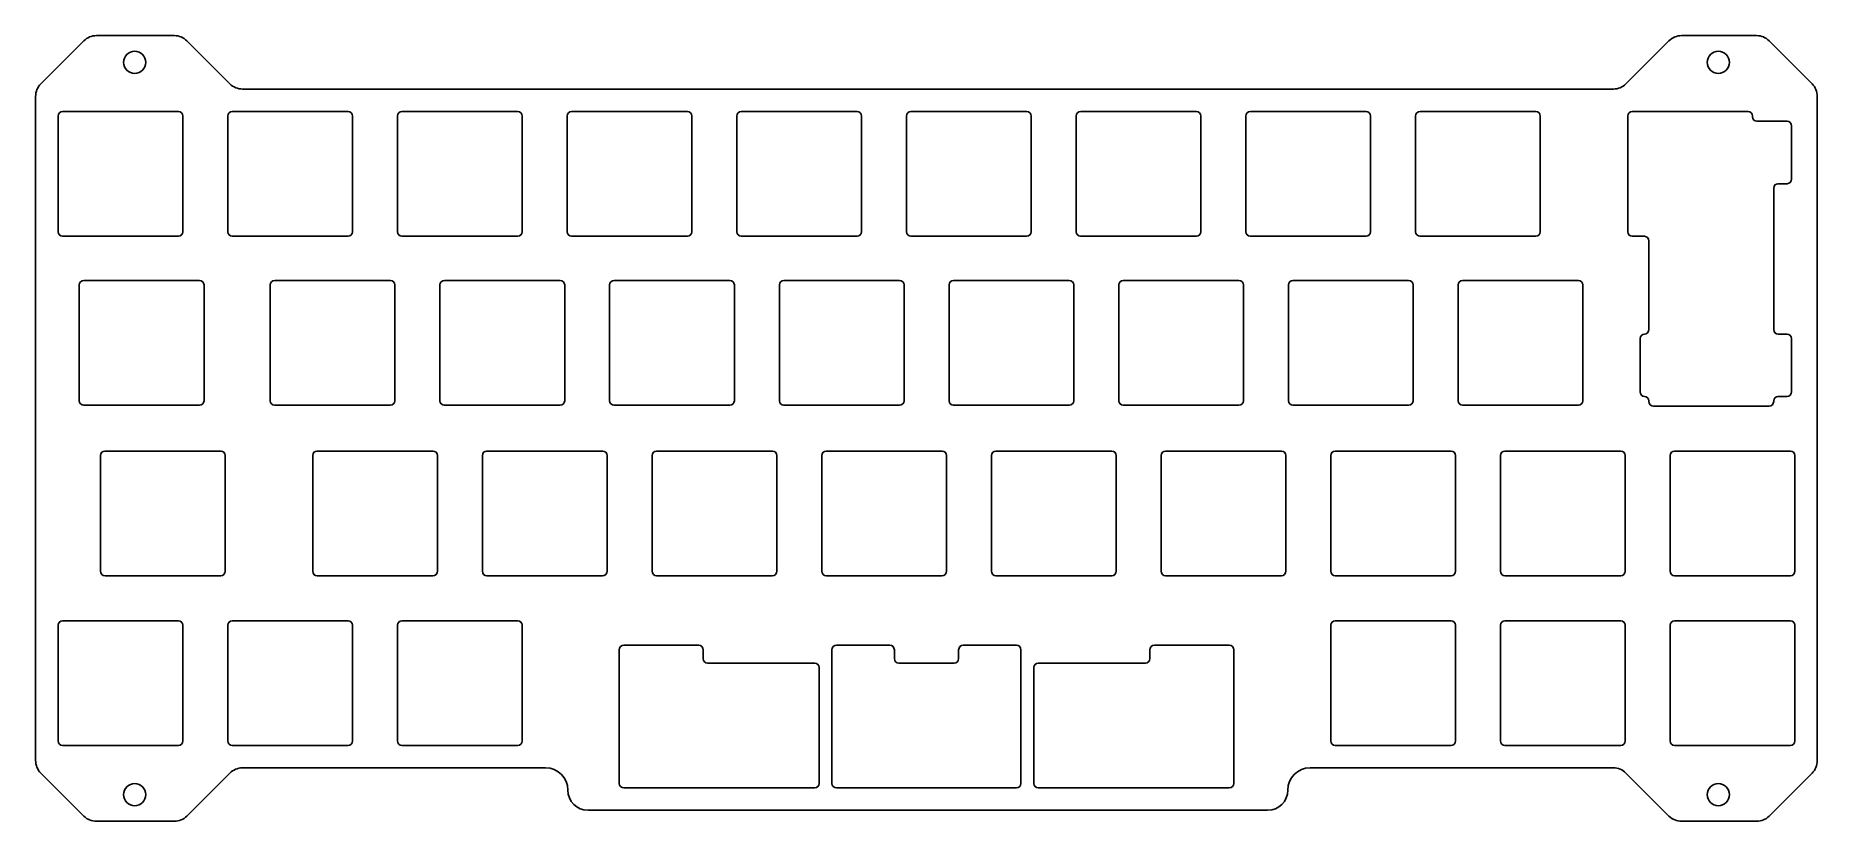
# Model space of a CAD drawing. Header units: millimetres. Extents: x 111 to 311, y 23 to 112.
import ezdxf

# ---------------------------------------------------------------- set-up
doc = ezdxf.new("R2010")
doc.units = ezdxf.units.MM
doc.header["$MEASUREMENT"] = 0
doc.layers.get('0').update_dxf_attribs({"lineweight": 0})

msp = doc.modelspace()

# ---------------------------------------------------------------- linework, layer by layer
at = {"color": 18, "lineweight": 25, "true_color": 0x000000}
for centre in [(122.07, 108.66), (299.85, 108.66), (122.07, 26.46), (299.85, 26.46)]:
    msp.add_circle(centre, 1.25, dxfattribs=at)
for points, knots in [([(110.95, 67.68), (110.95, 67.68), (110.95, 30.29), (110.95, 30.29), (110.95, 29.76), (111.16, 29.25), (111.53, 28.87), (111.53, 28.87), (116.36, 24.04), (116.36, 24.04), (116.74, 23.67), (117.25, 23.46), (117.78, 23.46), (117.78, 23.46), (126.52, 23.46), (126.52, 23.46), (127.05, 23.46), (127.56, 23.67), (127.93, 24.04), (127.93, 24.04), (132.76, 28.87), (132.76, 28.87), (133.13, 29.24), (133.63, 29.45), (134.15, 29.46), (134.15, 29.46), (168.2, 29.46), (168.2, 29.46), (169.58, 29.46), (170.7, 28.34), (170.7, 26.96), (170.7, 25.71), (171.71, 24.7), (172.96, 24.7), (172.96, 24.7), (249.26, 24.7), (249.26, 24.7), (250.51, 24.7), (251.52, 25.71), (251.52, 26.96), (251.52, 26.96), (251.52, 26.96), (251.52, 26.96), (251.52, 28.34), (252.64, 29.46), (254.02, 29.46), (254.02, 29.46), (288.07, 29.46), (288.07, 29.46), (288.6, 29.46), (289.11, 29.25), (289.48, 28.87), (289.48, 28.87), (294.31, 24.04), (294.31, 24.04), (294.69, 23.67), (295.2, 23.46), (295.73, 23.46), (295.73, 23.46), (304.15, 23.46), (304.15, 23.46), (304.68, 23.46), (305.18, 23.67), (305.56, 24.04), (305.56, 24.04), (310.39, 28.87), (310.39, 28.87), (310.76, 29.25), (310.97, 29.75), (310.97, 30.28), (310.97, 30.28), (310.97, 104.83), (310.97, 104.83), (310.97, 105.36), (310.76, 105.87), (310.39, 106.24), (310.39, 106.24), (305.56, 111.07), (305.56, 111.07), (305.18, 111.45), (304.68, 111.66), (304.15, 111.66), (304.15, 111.66), (295.73, 111.66), (295.73, 111.66), (295.2, 111.66), (294.69, 111.45), (294.31, 111.07), (294.31, 111.07), (289.48, 106.24), (289.48, 106.24), (289.11, 105.87), (288.6, 105.66), (288.07, 105.66), (288.07, 105.66), (134.18, 105.66), (134.18, 105.66), (133.65, 105.66), (133.14, 105.87), (132.76, 106.24), (132.76, 106.24), (127.93, 111.07), (127.93, 111.07), (127.56, 111.45), (127.05, 111.66), (126.52, 111.66), (126.52, 111.66), (117.78, 111.66), (117.78, 111.66), (117.25, 111.66), (116.74, 111.45), (116.36, 111.07), (116.36, 111.07), (111.53, 106.24), (111.53, 106.24), (111.16, 105.87), (110.95, 105.36), (110.95, 104.83), (110.95, 104.83), (110.95, 67.68), (110.95, 67.68)], [0, 0, 0, 0, 1, 1, 1, 2, 2, 2, 3, 3, 3, 4, 4, 4, 5, 5, 5, 6, 6, 6, 7, 7, 7, 8, 8, 8, 9, 9, 9, 10, 10, 10, 11, 11, 11, 12, 12, 12, 13, 13, 13, 14, 14, 14, 15, 15, 15, 16, 16, 16, 17, 17, 17, 18, 18, 18, 19, 19, 19, 20, 20, 20, 21, 21, 21, 22, 22, 22, 23, 23, 23, 24, 24, 24, 25, 25, 25, 26, 26, 26, 27, 27, 27, 28, 28, 28, 29, 29, 29, 30, 30, 30, 31, 31, 31, 32, 32, 32, 33, 33, 33, 34, 34, 34, 35, 35, 35, 36, 36, 36, 37, 37, 37, 38, 38, 38, 39, 39, 39, 40, 40, 40, 40]), ([(126.97, 89.13), (126.97, 89.13), (113.97, 89.13), (113.97, 89.13), (113.7, 89.13), (113.47, 89.36), (113.47, 89.63), (113.47, 89.63), (113.47, 102.63), (113.47, 102.63), (113.47, 102.91), (113.7, 103.13), (113.97, 103.13), (113.97, 103.13), (126.97, 103.13), (126.97, 103.13), (127.25, 103.13), (127.47, 102.91), (127.47, 102.63), (127.47, 102.63), (127.47, 89.63), (127.47, 89.63), (127.47, 89.36), (127.25, 89.13), (126.97, 89.13)], [0, 0, 0, 0, 1, 1, 1, 2, 2, 2, 3, 3, 3, 4, 4, 4, 5, 5, 5, 6, 6, 6, 7, 7, 7, 8, 8, 8, 8]), ([(146.02, 89.13), (146.02, 89.13), (133.02, 89.13), (133.02, 89.13), (132.75, 89.13), (132.52, 89.36), (132.52, 89.63), (132.52, 89.63), (132.52, 102.63), (132.52, 102.63), (132.52, 102.91), (132.75, 103.13), (133.02, 103.13), (133.02, 103.13), (146.02, 103.13), (146.02, 103.13), (146.3, 103.13), (146.52, 102.91), (146.52, 102.63), (146.52, 102.63), (146.52, 89.63), (146.52, 89.63), (146.52, 89.36), (146.3, 89.13), (146.02, 89.13)], [0, 0, 0, 0, 1, 1, 1, 2, 2, 2, 3, 3, 3, 4, 4, 4, 5, 5, 5, 6, 6, 6, 7, 7, 7, 8, 8, 8, 8]), ([(165.07, 89.13), (165.07, 89.13), (152.07, 89.13), (152.07, 89.13), (151.8, 89.13), (151.57, 89.36), (151.57, 89.63), (151.57, 89.63), (151.57, 102.63), (151.57, 102.63), (151.57, 102.91), (151.8, 103.13), (152.07, 103.13), (152.07, 103.13), (165.07, 103.13), (165.07, 103.13), (165.35, 103.13), (165.57, 102.91), (165.57, 102.63), (165.57, 102.63), (165.57, 89.63), (165.57, 89.63), (165.57, 89.36), (165.35, 89.13), (165.07, 89.13)], [0, 0, 0, 0, 1, 1, 1, 2, 2, 2, 3, 3, 3, 4, 4, 4, 5, 5, 5, 6, 6, 6, 7, 7, 7, 8, 8, 8, 8]), ([(184.12, 89.13), (184.12, 89.13), (171.12, 89.13), (171.12, 89.13), (170.85, 89.13), (170.62, 89.36), (170.62, 89.63), (170.62, 89.63), (170.62, 102.63), (170.62, 102.63), (170.62, 102.91), (170.85, 103.13), (171.12, 103.13), (171.12, 103.13), (184.12, 103.13), (184.12, 103.13), (184.4, 103.13), (184.62, 102.91), (184.62, 102.63), (184.62, 102.63), (184.62, 89.63), (184.62, 89.63), (184.62, 89.36), (184.4, 89.13), (184.12, 89.13)], [0, 0, 0, 0, 1, 1, 1, 2, 2, 2, 3, 3, 3, 4, 4, 4, 5, 5, 5, 6, 6, 6, 7, 7, 7, 8, 8, 8, 8]), ([(203.17, 89.13), (203.17, 89.13), (190.17, 89.13), (190.17, 89.13), (189.9, 89.13), (189.67, 89.36), (189.67, 89.63), (189.67, 89.63), (189.67, 102.63), (189.67, 102.63), (189.67, 102.91), (189.9, 103.13), (190.17, 103.13), (190.17, 103.13), (203.17, 103.13), (203.17, 103.13), (203.45, 103.13), (203.67, 102.91), (203.67, 102.63), (203.67, 102.63), (203.67, 89.63), (203.67, 89.63), (203.67, 89.36), (203.45, 89.13), (203.17, 89.13)], [0, 0, 0, 0, 1, 1, 1, 2, 2, 2, 3, 3, 3, 4, 4, 4, 5, 5, 5, 6, 6, 6, 7, 7, 7, 8, 8, 8, 8]), ([(222.22, 89.13), (222.22, 89.13), (209.22, 89.13), (209.22, 89.13), (208.95, 89.13), (208.72, 89.36), (208.72, 89.63), (208.72, 89.63), (208.72, 102.63), (208.72, 102.63), (208.72, 102.91), (208.95, 103.13), (209.22, 103.13), (209.22, 103.13), (222.22, 103.13), (222.22, 103.13), (222.5, 103.13), (222.72, 102.91), (222.72, 102.63), (222.72, 102.63), (222.72, 89.63), (222.72, 89.63), (222.72, 89.36), (222.5, 89.13), (222.22, 89.13)], [0, 0, 0, 0, 1, 1, 1, 2, 2, 2, 3, 3, 3, 4, 4, 4, 5, 5, 5, 6, 6, 6, 7, 7, 7, 8, 8, 8, 8]), ([(241.27, 89.13), (241.27, 89.13), (228.27, 89.13), (228.27, 89.13), (228, 89.13), (227.77, 89.36), (227.77, 89.63), (227.77, 89.63), (227.77, 102.63), (227.77, 102.63), (227.77, 102.91), (228, 103.13), (228.27, 103.13), (228.27, 103.13), (241.27, 103.13), (241.27, 103.13), (241.55, 103.13), (241.77, 102.91), (241.77, 102.63), (241.77, 102.63), (241.77, 89.63), (241.77, 89.63), (241.77, 89.36), (241.55, 89.13), (241.27, 89.13)], [0, 0, 0, 0, 1, 1, 1, 2, 2, 2, 3, 3, 3, 4, 4, 4, 5, 5, 5, 6, 6, 6, 7, 7, 7, 8, 8, 8, 8]), ([(260.32, 89.13), (260.32, 89.13), (247.32, 89.13), (247.32, 89.13), (247.05, 89.13), (246.82, 89.36), (246.82, 89.63), (246.82, 89.63), (246.82, 102.63), (246.82, 102.63), (246.82, 102.91), (247.05, 103.13), (247.32, 103.13), (247.32, 103.13), (260.32, 103.13), (260.32, 103.13), (260.6, 103.13), (260.82, 102.91), (260.82, 102.63), (260.82, 102.63), (260.82, 89.63), (260.82, 89.63), (260.82, 89.36), (260.6, 89.13), (260.32, 89.13)], [0, 0, 0, 0, 1, 1, 1, 2, 2, 2, 3, 3, 3, 4, 4, 4, 5, 5, 5, 6, 6, 6, 7, 7, 7, 8, 8, 8, 8]), ([(279.37, 89.13), (279.37, 89.13), (266.37, 89.13), (266.37, 89.13), (266.1, 89.13), (265.87, 89.36), (265.87, 89.63), (265.87, 89.63), (265.87, 102.63), (265.87, 102.63), (265.87, 102.91), (266.1, 103.13), (266.37, 103.13), (266.37, 103.13), (279.37, 103.13), (279.37, 103.13), (279.65, 103.13), (279.87, 102.91), (279.87, 102.63), (279.87, 102.63), (279.87, 89.63), (279.87, 89.63), (279.87, 89.36), (279.65, 89.13), (279.37, 89.13)], [0, 0, 0, 0, 1, 1, 1, 2, 2, 2, 3, 3, 3, 4, 4, 4, 5, 5, 5, 6, 6, 6, 7, 7, 7, 8, 8, 8, 8]), ([(291.57, 78.16), (291.29, 78.16), (291.07, 77.94), (291.07, 77.66), (291.07, 77.66), (291.07, 71.66), (291.07, 71.66), (291.07, 71.39), (291.29, 71.16), (291.57, 71.16), (291.84, 71.16), (292.07, 70.94), (292.07, 70.66), (292.07, 70.66), (292.07, 70.58), (292.07, 70.58), (292.07, 70.3), (292.29, 70.08), (292.57, 70.08), (292.57, 70.08), (305.57, 70.08), (305.57, 70.08), (305.84, 70.08), (306.07, 70.3), (306.07, 70.58), (306.07, 70.58), (306.07, 70.66), (306.07, 70.66), (306.07, 70.94), (306.29, 71.16), (306.57, 71.16), (306.57, 71.16), (307.57, 71.16), (307.57, 71.16), (307.84, 71.16), (308.07, 71.39), (308.07, 71.66), (308.07, 71.66), (308.07, 77.66), (308.07, 77.66), (308.07, 77.94), (307.84, 78.16), (307.57, 78.16), (307.57, 78.16), (306.57, 78.16), (306.57, 78.16), (306.29, 78.16), (306.07, 78.39), (306.07, 78.66), (306.07, 78.66), (306.07, 94.54), (306.07, 94.54), (306.07, 94.82), (306.29, 95.04), (306.57, 95.04), (306.57, 95.04), (307.57, 95.04), (307.57, 95.04), (307.84, 95.04), (308.07, 95.26), (308.07, 95.54), (308.07, 95.54), (308.07, 101.54), (308.07, 101.54), (308.07, 101.82), (307.84, 102.04), (307.57, 102.04), (307.57, 102.04), (304.19, 102.04), (304.19, 102.04), (303.91, 102.04), (303.69, 102.26), (303.69, 102.54), (303.69, 102.54), (303.69, 102.63), (303.69, 102.63), (303.69, 102.91), (303.46, 103.13), (303.19, 103.13), (303.19, 103.13), (290.19, 103.13), (290.19, 103.13), (289.91, 103.13), (289.69, 102.91), (289.69, 102.63), (289.69, 102.63), (289.69, 89.63), (289.69, 89.63), (289.69, 89.35), (289.91, 89.13), (290.19, 89.13), (290.19, 89.13), (291.57, 89.13), (291.57, 89.13), (291.84, 89.13), (292.07, 88.9), (292.07, 88.63), (292.07, 88.63), (292.07, 78.66), (292.07, 78.66), (292.07, 78.39), (291.84, 78.16), (291.57, 78.16)], [0, 0, 0, 0, 1, 1, 1, 2, 2, 2, 3, 3, 3, 4, 4, 4, 5, 5, 5, 6, 6, 6, 7, 7, 7, 8, 8, 8, 9, 9, 9, 10, 10, 10, 11, 11, 11, 12, 12, 12, 13, 13, 13, 14, 14, 14, 15, 15, 15, 16, 16, 16, 17, 17, 17, 18, 18, 18, 19, 19, 19, 20, 20, 20, 21, 21, 21, 22, 22, 22, 23, 23, 23, 24, 24, 24, 25, 25, 25, 26, 26, 26, 27, 27, 27, 28, 28, 28, 29, 29, 29, 30, 30, 30, 31, 31, 31, 32, 32, 32, 33, 33, 33, 34, 34, 34, 34]), ([(129.35, 70.17), (129.35, 70.17), (116.35, 70.17), (116.35, 70.17), (116.08, 70.17), (115.85, 70.39), (115.85, 70.67), (115.85, 70.67), (115.85, 83.67), (115.85, 83.67), (115.85, 83.94), (116.08, 84.17), (116.35, 84.17), (116.35, 84.17), (129.35, 84.17), (129.35, 84.17), (129.63, 84.17), (129.85, 83.94), (129.85, 83.67), (129.85, 83.67), (129.85, 70.67), (129.85, 70.67), (129.85, 70.39), (129.63, 70.17), (129.35, 70.17)], [0, 0, 0, 0, 1, 1, 1, 2, 2, 2, 3, 3, 3, 4, 4, 4, 5, 5, 5, 6, 6, 6, 7, 7, 7, 8, 8, 8, 8]), ([(150.79, 70.17), (150.79, 70.17), (137.79, 70.17), (137.79, 70.17), (137.51, 70.17), (137.29, 70.39), (137.29, 70.67), (137.29, 70.67), (137.29, 83.67), (137.29, 83.67), (137.29, 83.94), (137.51, 84.17), (137.79, 84.17), (137.79, 84.17), (150.79, 84.17), (150.79, 84.17), (151.06, 84.17), (151.29, 83.94), (151.29, 83.67), (151.29, 83.67), (151.29, 70.67), (151.29, 70.67), (151.29, 70.39), (151.06, 70.17), (150.79, 70.17)], [0, 0, 0, 0, 1, 1, 1, 2, 2, 2, 3, 3, 3, 4, 4, 4, 5, 5, 5, 6, 6, 6, 7, 7, 7, 8, 8, 8, 8]), ([(169.84, 70.17), (169.84, 70.17), (156.84, 70.17), (156.84, 70.17), (156.56, 70.17), (156.34, 70.39), (156.34, 70.67), (156.34, 70.67), (156.34, 83.67), (156.34, 83.67), (156.34, 83.94), (156.56, 84.17), (156.84, 84.17), (156.84, 84.17), (169.84, 84.17), (169.84, 84.17), (170.11, 84.17), (170.34, 83.94), (170.34, 83.67), (170.34, 83.67), (170.34, 70.67), (170.34, 70.67), (170.34, 70.39), (170.11, 70.17), (169.84, 70.17)], [0, 0, 0, 0, 1, 1, 1, 2, 2, 2, 3, 3, 3, 4, 4, 4, 5, 5, 5, 6, 6, 6, 7, 7, 7, 8, 8, 8, 8]), ([(188.89, 70.17), (188.89, 70.17), (175.89, 70.17), (175.89, 70.17), (175.61, 70.17), (175.39, 70.39), (175.39, 70.67), (175.39, 70.67), (175.39, 83.67), (175.39, 83.67), (175.39, 83.94), (175.61, 84.17), (175.89, 84.17), (175.89, 84.17), (188.89, 84.17), (188.89, 84.17), (189.16, 84.17), (189.39, 83.94), (189.39, 83.67), (189.39, 83.67), (189.39, 70.67), (189.39, 70.67), (189.39, 70.39), (189.16, 70.17), (188.89, 70.17)], [0, 0, 0, 0, 1, 1, 1, 2, 2, 2, 3, 3, 3, 4, 4, 4, 5, 5, 5, 6, 6, 6, 7, 7, 7, 8, 8, 8, 8]), ([(207.94, 70.17), (207.94, 70.17), (194.94, 70.17), (194.94, 70.17), (194.66, 70.17), (194.44, 70.39), (194.44, 70.67), (194.44, 70.67), (194.44, 83.67), (194.44, 83.67), (194.44, 83.94), (194.66, 84.17), (194.94, 84.17), (194.94, 84.17), (207.94, 84.17), (207.94, 84.17), (208.21, 84.17), (208.44, 83.94), (208.44, 83.67), (208.44, 83.67), (208.44, 70.67), (208.44, 70.67), (208.44, 70.39), (208.21, 70.17), (207.94, 70.17)], [0, 0, 0, 0, 1, 1, 1, 2, 2, 2, 3, 3, 3, 4, 4, 4, 5, 5, 5, 6, 6, 6, 7, 7, 7, 8, 8, 8, 8]), ([(226.99, 70.17), (226.99, 70.17), (213.99, 70.17), (213.99, 70.17), (213.71, 70.17), (213.49, 70.39), (213.49, 70.67), (213.49, 70.67), (213.49, 83.67), (213.49, 83.67), (213.49, 83.94), (213.71, 84.17), (213.99, 84.17), (213.99, 84.17), (226.99, 84.17), (226.99, 84.17), (227.26, 84.17), (227.49, 83.94), (227.49, 83.67), (227.49, 83.67), (227.49, 70.67), (227.49, 70.67), (227.49, 70.39), (227.26, 70.17), (226.99, 70.17)], [0, 0, 0, 0, 1, 1, 1, 2, 2, 2, 3, 3, 3, 4, 4, 4, 5, 5, 5, 6, 6, 6, 7, 7, 7, 8, 8, 8, 8]), ([(246.04, 70.17), (246.04, 70.17), (233.04, 70.17), (233.04, 70.17), (232.76, 70.17), (232.54, 70.39), (232.54, 70.67), (232.54, 70.67), (232.54, 83.67), (232.54, 83.67), (232.54, 83.94), (232.76, 84.17), (233.04, 84.17), (233.04, 84.17), (246.04, 84.17), (246.04, 84.17), (246.31, 84.17), (246.54, 83.94), (246.54, 83.67), (246.54, 83.67), (246.54, 70.67), (246.54, 70.67), (246.54, 70.39), (246.31, 70.17), (246.04, 70.17)], [0, 0, 0, 0, 1, 1, 1, 2, 2, 2, 3, 3, 3, 4, 4, 4, 5, 5, 5, 6, 6, 6, 7, 7, 7, 8, 8, 8, 8]), ([(265.09, 70.17), (265.09, 70.17), (252.09, 70.17), (252.09, 70.17), (251.81, 70.17), (251.59, 70.39), (251.59, 70.67), (251.59, 70.67), (251.59, 83.67), (251.59, 83.67), (251.59, 83.94), (251.81, 84.17), (252.09, 84.17), (252.09, 84.17), (265.09, 84.17), (265.09, 84.17), (265.36, 84.17), (265.59, 83.94), (265.59, 83.67), (265.59, 83.67), (265.59, 70.67), (265.59, 70.67), (265.59, 70.39), (265.36, 70.17), (265.09, 70.17)], [0, 0, 0, 0, 1, 1, 1, 2, 2, 2, 3, 3, 3, 4, 4, 4, 5, 5, 5, 6, 6, 6, 7, 7, 7, 8, 8, 8, 8]), ([(284.14, 70.17), (284.14, 70.17), (271.14, 70.17), (271.14, 70.17), (270.86, 70.17), (270.64, 70.39), (270.64, 70.67), (270.64, 70.67), (270.64, 83.67), (270.64, 83.67), (270.64, 83.94), (270.86, 84.17), (271.14, 84.17), (271.14, 84.17), (284.14, 84.17), (284.14, 84.17), (284.41, 84.17), (284.64, 83.94), (284.64, 83.67), (284.64, 83.67), (284.64, 70.67), (284.64, 70.67), (284.64, 70.39), (284.41, 70.17), (284.14, 70.17)], [0, 0, 0, 0, 1, 1, 1, 2, 2, 2, 3, 3, 3, 4, 4, 4, 5, 5, 5, 6, 6, 6, 7, 7, 7, 8, 8, 8, 8]), ([(131.74, 51.03), (131.74, 51.03), (118.74, 51.03), (118.74, 51.03), (118.46, 51.03), (118.24, 51.26), (118.24, 51.53), (118.24, 51.53), (118.24, 64.53), (118.24, 64.53), (118.24, 64.81), (118.46, 65.03), (118.74, 65.03), (118.74, 65.03), (131.74, 65.03), (131.74, 65.03), (132.01, 65.03), (132.24, 64.81), (132.24, 64.53), (132.24, 64.53), (132.24, 51.53), (132.24, 51.53), (132.24, 51.26), (132.01, 51.03), (131.74, 51.03)], [0, 0, 0, 0, 1, 1, 1, 2, 2, 2, 3, 3, 3, 4, 4, 4, 5, 5, 5, 6, 6, 6, 7, 7, 7, 8, 8, 8, 8]), ([(155.55, 51.03), (155.55, 51.03), (142.55, 51.03), (142.55, 51.03), (142.27, 51.03), (142.05, 51.26), (142.05, 51.53), (142.05, 51.53), (142.05, 64.53), (142.05, 64.53), (142.05, 64.81), (142.27, 65.03), (142.55, 65.03), (142.55, 65.03), (155.55, 65.03), (155.55, 65.03), (155.82, 65.03), (156.05, 64.81), (156.05, 64.53), (156.05, 64.53), (156.05, 51.53), (156.05, 51.53), (156.05, 51.26), (155.82, 51.03), (155.55, 51.03)], [0, 0, 0, 0, 1, 1, 1, 2, 2, 2, 3, 3, 3, 4, 4, 4, 5, 5, 5, 6, 6, 6, 7, 7, 7, 8, 8, 8, 8]), ([(174.6, 51.03), (174.6, 51.03), (161.6, 51.03), (161.6, 51.03), (161.32, 51.03), (161.1, 51.26), (161.1, 51.53), (161.1, 51.53), (161.1, 64.53), (161.1, 64.53), (161.1, 64.81), (161.32, 65.03), (161.6, 65.03), (161.6, 65.03), (174.6, 65.03), (174.6, 65.03), (174.87, 65.03), (175.1, 64.81), (175.1, 64.53), (175.1, 64.53), (175.1, 51.53), (175.1, 51.53), (175.1, 51.26), (174.87, 51.03), (174.6, 51.03)], [0, 0, 0, 0, 1, 1, 1, 2, 2, 2, 3, 3, 3, 4, 4, 4, 5, 5, 5, 6, 6, 6, 7, 7, 7, 8, 8, 8, 8]), ([(193.65, 51.03), (193.65, 51.03), (180.65, 51.03), (180.65, 51.03), (180.37, 51.03), (180.15, 51.26), (180.15, 51.53), (180.15, 51.53), (180.15, 64.53), (180.15, 64.53), (180.15, 64.81), (180.37, 65.03), (180.65, 65.03), (180.65, 65.03), (193.65, 65.03), (193.65, 65.03), (193.92, 65.03), (194.15, 64.81), (194.15, 64.53), (194.15, 64.53), (194.15, 51.53), (194.15, 51.53), (194.15, 51.26), (193.92, 51.03), (193.65, 51.03)], [0, 0, 0, 0, 1, 1, 1, 2, 2, 2, 3, 3, 3, 4, 4, 4, 5, 5, 5, 6, 6, 6, 7, 7, 7, 8, 8, 8, 8]), ([(212.7, 51.03), (212.7, 51.03), (199.7, 51.03), (199.7, 51.03), (199.42, 51.03), (199.2, 51.26), (199.2, 51.53), (199.2, 51.53), (199.2, 64.53), (199.2, 64.53), (199.2, 64.81), (199.42, 65.03), (199.7, 65.03), (199.7, 65.03), (212.7, 65.03), (212.7, 65.03), (212.97, 65.03), (213.2, 64.81), (213.2, 64.53), (213.2, 64.53), (213.2, 51.53), (213.2, 51.53), (213.2, 51.26), (212.97, 51.03), (212.7, 51.03)], [0, 0, 0, 0, 1, 1, 1, 2, 2, 2, 3, 3, 3, 4, 4, 4, 5, 5, 5, 6, 6, 6, 7, 7, 7, 8, 8, 8, 8]), ([(231.75, 51.03), (231.75, 51.03), (218.75, 51.03), (218.75, 51.03), (218.47, 51.03), (218.25, 51.26), (218.25, 51.53), (218.25, 51.53), (218.25, 64.53), (218.25, 64.53), (218.25, 64.81), (218.47, 65.03), (218.75, 65.03), (218.75, 65.03), (231.75, 65.03), (231.75, 65.03), (232.02, 65.03), (232.25, 64.81), (232.25, 64.53), (232.25, 64.53), (232.25, 51.53), (232.25, 51.53), (232.25, 51.26), (232.02, 51.03), (231.75, 51.03)], [0, 0, 0, 0, 1, 1, 1, 2, 2, 2, 3, 3, 3, 4, 4, 4, 5, 5, 5, 6, 6, 6, 7, 7, 7, 8, 8, 8, 8]), ([(250.8, 51.03), (250.8, 51.03), (237.8, 51.03), (237.8, 51.03), (237.52, 51.03), (237.3, 51.26), (237.3, 51.53), (237.3, 51.53), (237.3, 64.53), (237.3, 64.53), (237.3, 64.81), (237.52, 65.03), (237.8, 65.03), (237.8, 65.03), (250.8, 65.03), (250.8, 65.03), (251.07, 65.03), (251.3, 64.81), (251.3, 64.53), (251.3, 64.53), (251.3, 51.53), (251.3, 51.53), (251.3, 51.26), (251.07, 51.03), (250.8, 51.03)], [0, 0, 0, 0, 1, 1, 1, 2, 2, 2, 3, 3, 3, 4, 4, 4, 5, 5, 5, 6, 6, 6, 7, 7, 7, 8, 8, 8, 8]), ([(269.85, 51.03), (269.85, 51.03), (256.85, 51.03), (256.85, 51.03), (256.57, 51.03), (256.35, 51.26), (256.35, 51.53), (256.35, 51.53), (256.35, 64.53), (256.35, 64.53), (256.35, 64.81), (256.57, 65.03), (256.85, 65.03), (256.85, 65.03), (269.85, 65.03), (269.85, 65.03), (270.12, 65.03), (270.35, 64.81), (270.35, 64.53), (270.35, 64.53), (270.35, 51.53), (270.35, 51.53), (270.35, 51.26), (270.12, 51.03), (269.85, 51.03)], [0, 0, 0, 0, 1, 1, 1, 2, 2, 2, 3, 3, 3, 4, 4, 4, 5, 5, 5, 6, 6, 6, 7, 7, 7, 8, 8, 8, 8]), ([(288.9, 51.03), (288.9, 51.03), (275.9, 51.03), (275.9, 51.03), (275.62, 51.03), (275.4, 51.26), (275.4, 51.53), (275.4, 51.53), (275.4, 64.53), (275.4, 64.53), (275.4, 64.81), (275.62, 65.03), (275.9, 65.03), (275.9, 65.03), (288.9, 65.03), (288.9, 65.03), (289.17, 65.03), (289.4, 64.81), (289.4, 64.53), (289.4, 64.53), (289.4, 51.53), (289.4, 51.53), (289.4, 51.26), (289.17, 51.03), (288.9, 51.03)], [0, 0, 0, 0, 1, 1, 1, 2, 2, 2, 3, 3, 3, 4, 4, 4, 5, 5, 5, 6, 6, 6, 7, 7, 7, 8, 8, 8, 8]), ([(307.95, 51.03), (307.95, 51.03), (294.95, 51.03), (294.95, 51.03), (294.67, 51.03), (294.45, 51.26), (294.45, 51.53), (294.45, 51.53), (294.45, 64.53), (294.45, 64.53), (294.45, 64.81), (294.67, 65.03), (294.95, 65.03), (294.95, 65.03), (307.95, 65.03), (307.95, 65.03), (308.23, 65.03), (308.45, 64.81), (308.45, 64.53), (308.45, 64.53), (308.45, 51.53), (308.45, 51.53), (308.45, 51.26), (308.23, 51.03), (307.95, 51.03)], [0, 0, 0, 0, 1, 1, 1, 2, 2, 2, 3, 3, 3, 4, 4, 4, 5, 5, 5, 6, 6, 6, 7, 7, 7, 8, 8, 8, 8]), ([(126.97, 31.98), (126.97, 31.98), (113.97, 31.98), (113.97, 31.98), (113.7, 31.98), (113.47, 32.21), (113.47, 32.48), (113.47, 32.48), (113.47, 45.48), (113.47, 45.48), (113.47, 45.76), (113.7, 45.98), (113.97, 45.98), (113.97, 45.98), (126.97, 45.98), (126.97, 45.98), (127.25, 45.98), (127.47, 45.76), (127.47, 45.48), (127.47, 45.48), (127.47, 32.48), (127.47, 32.48), (127.47, 32.21), (127.25, 31.98), (126.97, 31.98)], [0, 0, 0, 0, 1, 1, 1, 2, 2, 2, 3, 3, 3, 4, 4, 4, 5, 5, 5, 6, 6, 6, 7, 7, 7, 8, 8, 8, 8]), ([(146.02, 31.98), (146.02, 31.98), (133.02, 31.98), (133.02, 31.98), (132.75, 31.98), (132.52, 32.21), (132.52, 32.48), (132.52, 32.48), (132.52, 45.48), (132.52, 45.48), (132.52, 45.76), (132.75, 45.98), (133.02, 45.98), (133.02, 45.98), (146.02, 45.98), (146.02, 45.98), (146.3, 45.98), (146.52, 45.76), (146.52, 45.48), (146.52, 45.48), (146.52, 32.48), (146.52, 32.48), (146.52, 32.21), (146.3, 31.98), (146.02, 31.98)], [0, 0, 0, 0, 1, 1, 1, 2, 2, 2, 3, 3, 3, 4, 4, 4, 5, 5, 5, 6, 6, 6, 7, 7, 7, 8, 8, 8, 8]), ([(165.07, 31.98), (165.07, 31.98), (152.07, 31.98), (152.07, 31.98), (151.8, 31.98), (151.57, 32.21), (151.57, 32.48), (151.57, 32.48), (151.57, 45.48), (151.57, 45.48), (151.57, 45.76), (151.8, 45.98), (152.07, 45.98), (152.07, 45.98), (165.07, 45.98), (165.07, 45.98), (165.35, 45.98), (165.57, 45.76), (165.57, 45.48), (165.57, 45.48), (165.57, 32.48), (165.57, 32.48), (165.57, 32.21), (165.35, 31.98), (165.07, 31.98)], [0, 0, 0, 0, 1, 1, 1, 2, 2, 2, 3, 3, 3, 4, 4, 4, 5, 5, 5, 6, 6, 6, 7, 7, 7, 8, 8, 8, 8]), ([(269.85, 31.98), (269.85, 31.98), (256.85, 31.98), (256.85, 31.98), (256.57, 31.98), (256.35, 32.21), (256.35, 32.48), (256.35, 32.48), (256.35, 45.48), (256.35, 45.48), (256.35, 45.76), (256.57, 45.98), (256.85, 45.98), (256.85, 45.98), (269.85, 45.98), (269.85, 45.98), (270.12, 45.98), (270.35, 45.76), (270.35, 45.48), (270.35, 45.48), (270.35, 32.48), (270.35, 32.48), (270.35, 32.21), (270.12, 31.98), (269.85, 31.98)], [0, 0, 0, 0, 1, 1, 1, 2, 2, 2, 3, 3, 3, 4, 4, 4, 5, 5, 5, 6, 6, 6, 7, 7, 7, 8, 8, 8, 8]), ([(288.9, 31.98), (288.9, 31.98), (275.9, 31.98), (275.9, 31.98), (275.62, 31.98), (275.4, 32.21), (275.4, 32.48), (275.4, 32.48), (275.4, 45.48), (275.4, 45.48), (275.4, 45.76), (275.62, 45.98), (275.9, 45.98), (275.9, 45.98), (288.9, 45.98), (288.9, 45.98), (289.17, 45.98), (289.4, 45.76), (289.4, 45.48), (289.4, 45.48), (289.4, 32.48), (289.4, 32.48), (289.4, 32.21), (289.17, 31.98), (288.9, 31.98)], [0, 0, 0, 0, 1, 1, 1, 2, 2, 2, 3, 3, 3, 4, 4, 4, 5, 5, 5, 6, 6, 6, 7, 7, 7, 8, 8, 8, 8]), ([(307.95, 31.98), (307.95, 31.98), (294.95, 31.98), (294.95, 31.98), (294.67, 31.98), (294.45, 32.21), (294.45, 32.48), (294.45, 32.48), (294.45, 45.48), (294.45, 45.48), (294.45, 45.76), (294.67, 45.98), (294.95, 45.98), (294.95, 45.98), (307.95, 45.98), (307.95, 45.98), (308.22, 45.98), (308.45, 45.76), (308.45, 45.48), (308.45, 45.48), (308.45, 32.48), (308.45, 32.48), (308.45, 32.21), (308.22, 31.98), (307.95, 31.98)], [0, 0, 0, 0, 1, 1, 1, 2, 2, 2, 3, 3, 3, 4, 4, 4, 5, 5, 5, 6, 6, 6, 7, 7, 7, 8, 8, 8, 8]), ([(185.89, 41.72), (185.89, 41.44), (186.11, 41.22), (186.39, 41.22), (186.39, 41.22), (198.41, 41.22), (198.41, 41.22), (198.69, 41.22), (198.91, 41), (198.91, 40.72), (198.91, 40.72), (198.91, 27.72), (198.91, 27.72), (198.91, 27.44), (198.69, 27.22), (198.41, 27.22), (198.41, 27.22), (176.97, 27.22), (176.97, 27.22), (176.7, 27.22), (176.47, 27.44), (176.47, 27.72), (176.47, 27.72), (176.47, 42.72), (176.47, 42.72), (176.47, 43), (176.7, 43.22), (176.97, 43.22), (176.97, 43.22), (185.39, 43.22), (185.39, 43.22), (185.39, 43.22), (185.39, 43.22), (185.39, 43.22), (185.66, 43.22), (185.89, 42.99), (185.89, 42.72), (185.89, 42.72), (185.89, 41.72), (185.89, 41.72)], [0, 0, 0, 0, 1, 1, 1, 2, 2, 2, 3, 3, 3, 4, 4, 4, 5, 5, 5, 6, 6, 6, 7, 7, 7, 8, 8, 8, 9, 9, 9, 10, 10, 10, 11, 11, 11, 12, 12, 12, 13, 13, 13, 13]), ([(214.07, 41.22), (214.35, 41.22), (214.57, 41.44), (214.57, 41.72), (214.57, 41.72), (214.57, 42.72), (214.57, 42.72), (214.57, 43), (214.8, 43.22), (215.07, 43.22), (215.07, 43.22), (221.07, 43.22), (221.07, 43.22), (221.35, 43.22), (221.57, 43), (221.57, 42.72), (221.57, 42.72), (221.57, 27.72), (221.57, 27.72), (221.57, 27.44), (221.35, 27.22), (221.07, 27.22), (221.07, 27.22), (200.85, 27.22), (200.85, 27.22), (200.57, 27.22), (200.35, 27.44), (200.35, 27.72), (200.35, 27.72), (200.35, 42.72), (200.35, 42.72), (200.35, 43), (200.57, 43.22), (200.85, 43.22), (200.85, 43.22), (206.85, 43.22), (206.85, 43.22), (207.13, 43.22), (207.35, 43), (207.35, 42.72), (207.35, 42.72), (207.35, 41.72), (207.35, 41.72), (207.35, 41.44), (207.57, 41.22), (207.85, 41.22), (207.85, 41.22), (214.07, 41.22), (214.07, 41.22)], [0, 0, 0, 0, 1, 1, 1, 2, 2, 2, 3, 3, 3, 4, 4, 4, 5, 5, 5, 6, 6, 6, 7, 7, 7, 8, 8, 8, 9, 9, 9, 10, 10, 10, 11, 11, 11, 12, 12, 12, 13, 13, 13, 14, 14, 14, 15, 15, 15, 16, 16, 16, 16]), ([(235.54, 41.22), (235.81, 41.22), (236.04, 41.44), (236.04, 41.72), (236.04, 41.72), (236.04, 42.72), (236.04, 42.72), (236.04, 42.99), (236.26, 43.22), (236.54, 43.22), (236.54, 43.22), (244.95, 43.22), (244.95, 43.22), (244.95, 43.22), (244.95, 43.22), (244.95, 43.22), (245.23, 43.22), (245.45, 43), (245.45, 42.72), (245.45, 42.72), (245.45, 27.72), (245.45, 27.72), (245.45, 27.44), (245.23, 27.22), (244.95, 27.22), (244.95, 27.22), (223.51, 27.22), (223.51, 27.22), (223.23, 27.22), (223.01, 27.44), (223.01, 27.72), (223.01, 27.72), (223.01, 40.72), (223.01, 40.72), (223.01, 41), (223.23, 41.22), (223.51, 41.22), (223.51, 41.22), (235.54, 41.22), (235.54, 41.22)], [0, 0, 0, 0, 1, 1, 1, 2, 2, 2, 3, 3, 3, 4, 4, 4, 5, 5, 5, 6, 6, 6, 7, 7, 7, 8, 8, 8, 9, 9, 9, 10, 10, 10, 11, 11, 11, 12, 12, 12, 13, 13, 13, 13])]:
    msp.add_open_spline(points, degree=3, knots=knots, dxfattribs=at)

doc.saveas('drawing.dxf')
